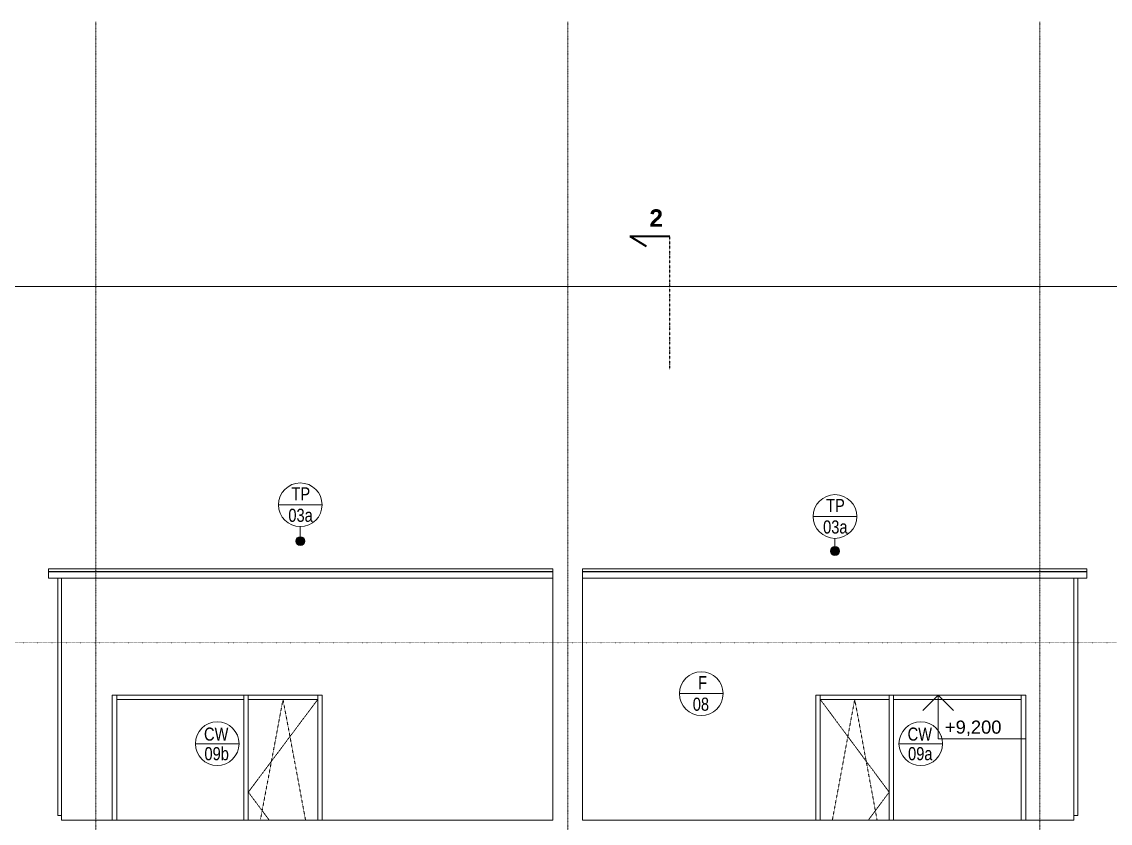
# Model space of a CAD drawing. Header units: millimetres. Extents: x -10201 to 227333, y -5874 to 72638.
# Drawn here: x 925 to 13378, y 7734 to 16905 of the extents above; entities that cross this region are included whole.
import ezdxf

# ---------------------------------------------------------------- set-up
doc = ezdxf.new("R2010")
doc.units = ezdxf.units.MM
for name, pattern in [('HA_Dash_2mm-S1mm', [2, 1, -1]), ('HA_DashDot_10mm-S3mm', [10, 4, -3, 0, -3]), ('HA_DashDot_4mm-S1mm', [4, 2, -1, 0, -1]), ('HA_Dot-S4mm', [4, 0, -4])]:
    doc.linetypes.add(name, pattern=pattern)
for name, color, linetype, lineweight in [('A-DETL-____-THIN', 9, 'Continuous', 9), ('A-DETL-____-WIDE', 9, 'Continuous', 40), ('A-DOOR-____-OTLN', 9, 'Continuous', 9), ('A-FLOR-____-OVHD', 9, 'HA_DashDot_4mm-S1mm', 25), ('A-FLOR-LEVL-OTLN', 9, 'Continuous', 9), ('A-GENM-____-IDEN', 9, 'Continuous', 9), ('A-GENM-____-OTLN', 9, 'Continuous', 9), ('A-GLAZ-CURT-OTLN', 9, 'Continuous', 5), ('A-GLAZ-CWMG-OTLN', 9, 'Continuous', 5), ('A-ROOF-____-OTLN', 9, 'Continuous', 9), ('A-WALL-____-IDEN', 9, 'Continuous', 9), ('A-WALL-____-OTLN', 9, 'Continuous', 9), ('G-____-____-DIMS', 9, 'Continuous', 5), ('G-____-____-TEXT', 9, 'Continuous', 5), ('S-GRID-____-OTLN', 9, 'Continuous', 5)]:
    doc.layers.add(name, color=color, linetype=linetype, lineweight=lineweight)
doc.styles.add('Arial_1', font='arial.ttf', dxfattribs={"height": 150})
doc.styles.add('Arial_2', font='arial.ttf', dxfattribs={"width": 0.8, "height": 150})
doc.styles.add('Arial_B', font='arialbd.ttf', dxfattribs={"height": 200})

# ---------------------------------------------------------------- blocks, each defined once
blk = doc.blocks.new('Systémový panel - Sklo-1863489-B_pohled jižní_DPS pohled')
at = {"layer": 'A-GLAZ-CURT-OTLN', "color": 250}
for p, q in [((3467, 9150), (2011, 9150)), ((2011, 9150), (2011, 7770)), ((3467, 7770), (3467, 9150))]:
    blk.add_line(p, q, dxfattribs=at)
blk = doc.blocks.new('Obdélníková příčel - 50x70mm EXT-1715284-B_pohled jižní_DPS pohled')
at = {"layer": 'A-GLAZ-CWMG-OTLN', "color": 250}
for p, q in [((3517, 9150), (3517, 9200)), ((3517, 9150), (4311, 9150)), ((4311, 9200), (4311, 9150))]:
    blk.add_line(p, q, dxfattribs=at)
blk = doc.blocks.new('Obdélníková příčel - 50x70mm EXT-1863486-B_pohled jižní_DPS pohled')
at = {"layer": 'A-GLAZ-CWMG-OTLN', "color": 250}
blk.add_line((4311, 9200), (4311, 7770), dxfattribs=at)
blk = doc.blocks.new('Obdélníková příčel - 50x70mm EXT-1863487-B_pohled jižní_DPS pohled')
at = {"layer": 'A-GLAZ-CWMG-OTLN', "color": 250}
blk.add_line((2011, 7770), (2011, 9200), dxfattribs=at)
blk = doc.blocks.new('ABMV_CW_Single_Swing_Generic - Ex_Glass_SKLOPNE-1863490-B_pohled jižní_DPS pohled')
at = {"layer": 'A-DOOR-____-OTLN', "color": 250, "linetype": 'HA_Dash_2mm-S1mm', "lineweight": 5}
for p, q in [((4311, 9150), (3517, 8090)), ((3914, 9150), (3655, 7770)), ((4172, 7770), (3914, 9150)), ((3517, 8090), (3756, 7770))]:
    blk.add_line(p, q, dxfattribs=at)
blk = doc.blocks.new('Obdélníková příčel - 50x70mm EXT-1715286-B_pohled jižní_DPS pohled')
at = {"layer": 'A-GLAZ-CWMG-OTLN', "color": 250}
for p, q in [((2011, 9150), (2011, 9200)), ((2011, 9150), (3467, 9150)), ((3467, 9200), (3467, 9150))]:
    blk.add_line(p, q, dxfattribs=at)
blk = doc.blocks.new('Obdélníková příčel - 50x70mm EXT-1863484-B_pohled jižní_DPS pohled')
at = {"layer": 'A-GLAZ-CWMG-OTLN', "color": 250}
for p, q in [((3467, 9200), (3467, 7770)), ((3517, 7770), (3517, 9200))]:
    blk.add_line(p, q, dxfattribs=at)
blk = doc.blocks.new('Systémový panel - Sklo-1975899-B_pohled jižní_DPS pohled')
at = {"layer": 'A-GLAZ-CURT-OTLN', "color": 250}
for p, q in [((12361, 9150), (10899, 9150)), ((10899, 9150), (10899, 7770)), ((12361, 7770), (12361, 9150))]:
    blk.add_line(p, q, dxfattribs=at)
blk = doc.blocks.new('Obdélníková příčel - 50x70mm EXT-1973739-B_pohled jižní_DPS pohled')
at = {"layer": 'A-GLAZ-CWMG-OTLN', "color": 250}
for p, q in [((10061, 9150), (10061, 9200)), ((10849, 9150), (10061, 9150)), ((10849, 9200), (10849, 9150))]:
    blk.add_line(p, q, dxfattribs=at)
blk = doc.blocks.new('Obdélníková příčel - 50x70mm EXT-1863481-B_pohled jižní_DPS pohled')
at = {"layer": 'A-GLAZ-CWMG-OTLN', "color": 250}
blk.add_line((10061, 9200), (10061, 7770), dxfattribs=at)
blk = doc.blocks.new('Obdélníková příčel - 50x70mm EXT-1863482-B_pohled jižní_DPS pohled')
at = {"layer": 'A-GLAZ-CWMG-OTLN', "color": 250}
blk.add_line((12361, 7770), (12361, 9200), dxfattribs=at)
blk = doc.blocks.new('ABMV_CW_Single_Swing_Generic - Ex_Glass_SKLOPNE-1973744-B_pohled jižní_DPS pohled')
at = {"layer": 'A-DOOR-____-OTLN', "color": 250, "linetype": 'HA_Dash_2mm-S1mm', "lineweight": 5}
for p, q in [((10061, 9150), (10849, 8090)), ((10199, 7770), (10455, 9150)), ((10455, 9150), (10711, 7770)), ((10849, 8090), (10611, 7770))]:
    blk.add_line(p, q, dxfattribs=at)
blk = doc.blocks.new('Obdélníková příčel - 50x70mm EXT-1975898-B_pohled jižní_DPS pohled')
at = {"layer": 'A-GLAZ-CWMG-OTLN', "color": 250}
for p, q in [((10899, 9150), (10899, 9200)), ((12361, 9150), (10899, 9150)), ((12361, 9200), (12361, 9150))]:
    blk.add_line(p, q, dxfattribs=at)
blk = doc.blocks.new('Obdélníková příčel - 50x70mm EXT-1863479-B_pohled jižní_DPS pohled')
at = {"layer": 'A-GLAZ-CWMG-OTLN', "color": 250}
for p, q in [((10849, 9200), (10849, 7770)), ((10899, 9200), (10899, 7770))]:
    blk.add_line(p, q, dxfattribs=at)
blk = doc.blocks.new('HA_GM_Gutter_Balcony - HA_GM_Gutter_Facade TP03-1677794-B_pohled jižní_DPS pohled')
at = {"layer": 'A-GENM-____-OTLN', "color": 7}
for p, q in [((7341, 10615), (7341, 10644)), ((13111, 10644), (7341, 10644)), ((7341, 10612), (7341, 10615)), ((13111, 10615), (7341, 10615)), ((7341, 10539), (7341, 10612)), ((13111, 10612), (7341, 10612)), ((13111, 10644), (13111, 10615)), ((13111, 10615), (13111, 10612)), ((13111, 10612), (13111, 10539)), ((13111, 10539), (7341, 10539))]:
    blk.add_line(p, q, dxfattribs=at)
blk = doc.blocks.new('HA_GM_Gutter_Balcony - HA_GM_Gutter_Facade TP03-1677852-B_pohled jižní_DPS pohled')
at = {"layer": 'A-GENM-____-OTLN', "color": 7}
for p, q in [((1231, 10615), (1231, 10644)), ((7001, 10644), (1231, 10644)), ((1231, 10612), (1231, 10615)), ((7001, 10615), (1231, 10615)), ((1231, 10539), (1231, 10612)), ((7001, 10612), (1231, 10612)), ((7001, 10644), (7001, 10615)), ((7001, 10615), (7001, 10612)), ((7001, 10612), (7001, 10539)), ((7001, 10539), (1231, 10539))]:
    blk.add_line(p, q, dxfattribs=at)
blk = doc.blocks.new('185-01_OBJEKT B_Central_rvt-1-B_pohled jižní_DPS pohled')
at = {"layer": 'A-ROOF-____-OTLN', "color": 7}
for p, q in [((-6829, 13875), (21171, 13875)), ((1381, 7770), (1381, 10539)), ((7001, 10539), (7001, 7770)), ((7341, 7770), (7341, 10539)), ((12961, 10539), (12961, 7821)), ((7001, 7770), (1381, 7770)), ((12961, 7770), (7341, 7770)), ((12961, 7820), (12961, 7770))]:
    blk.add_line(p, q, dxfattribs=at)
at = {"layer": 'A-WALL-____-OTLN', "color": 7}
for p, q in [((1336, 7821), (1336, 10539)), ((1381, 10539), (1381, 7821)), ((12961, 7821), (12961, 10539)), ((13006, 10539), (13006, 7821)), ((1961, 7770), (1961, 9200)), ((1961, 9200), (4361, 9200)), ((4361, 9200), (4361, 7770)), ((10011, 7770), (10011, 9200)), ((10011, 9200), (12411, 9200)), ((12411, 9200), (12411, 7770)), ((1381, 7821), (1336, 7821)), ((13006, 7821), (12961, 7821))]:
    blk.add_line(p, q, dxfattribs=at)
at = {"layer": 'A-DOOR-____-OTLN', "lineweight": 9}
for name in ['ABMV_CW_Single_Swing_Generic - Ex_Glass_SKLOPNE-1863490-B_pohled jižní_DPS pohled', 'ABMV_CW_Single_Swing_Generic - Ex_Glass_SKLOPNE-1973744-B_pohled jižní_DPS pohled']:
    blk.add_blockref(name, (0, 0), dxfattribs=at)
at = {"layer": 'A-GENM-____-OTLN', "lineweight": 9}
for name in ['HA_GM_Gutter_Balcony - HA_GM_Gutter_Facade TP03-1677852-B_pohled jižní_DPS pohled', 'HA_GM_Gutter_Balcony - HA_GM_Gutter_Facade TP03-1677794-B_pohled jižní_DPS pohled']:
    blk.add_blockref(name, (0, 0), dxfattribs=at)
at = {"layer": 'A-GLAZ-CURT-OTLN', "lineweight": 9}
for name in ['Systémový panel - Sklo-1863489-B_pohled jižní_DPS pohled', 'Systémový panel - Sklo-1975899-B_pohled jižní_DPS pohled']:
    blk.add_blockref(name, (0, 0), dxfattribs=at)
at = {"layer": 'A-GLAZ-CWMG-OTLN', "lineweight": 9}
for name in ['Obdélníková příčel - 50x70mm EXT-1863487-B_pohled jižní_DPS pohled', 'Obdélníková příčel - 50x70mm EXT-1715286-B_pohled jižní_DPS pohled', 'Obdélníková příčel - 50x70mm EXT-1863484-B_pohled jižní_DPS pohled', 'Obdélníková příčel - 50x70mm EXT-1715284-B_pohled jižní_DPS pohled', 'Obdélníková příčel - 50x70mm EXT-1863486-B_pohled jižní_DPS pohled', 'Obdélníková příčel - 50x70mm EXT-1973739-B_pohled jižní_DPS pohled', 'Obdélníková příčel - 50x70mm EXT-1863481-B_pohled jižní_DPS pohled', 'Obdélníková příčel - 50x70mm EXT-1863479-B_pohled jižní_DPS pohled', 'Obdélníková příčel - 50x70mm EXT-1975898-B_pohled jižní_DPS pohled', 'Obdélníková příčel - 50x70mm EXT-1863482-B_pohled jižní_DPS pohled']:
    blk.add_blockref(name, (0, 0), dxfattribs=at)
blk = doc.blocks.new('Spot Elevations - Flipped-794089-B_pohled jižní_DPS pohled')
at = {"layer": 'G-____-____-DIMS', "lineweight": 9}
for p, q in [((11233, 9023), (11410, 9200)), ((11410, 9200), (11586, 9023)), ((11410, 8700), (11410, 9200)), ((12410, 8700), (11410, 8700))]:
    blk.add_line(p, q, dxfattribs=at)
blk = doc.blocks.new('HA_TAG_GM_Products - Generic-588599-B_pohled jižní_DPS pohled')
at = {"layer": 'A-GENM-____-IDEN'}
blk.add_line((-5537, 4417), (-5037, 4417), dxfattribs=at)
blk.add_circle((-5287, 4417), 250, dxfattribs=at)
blk = doc.blocks.new('HA_TAG_cWA - Default-922888-B_pohled jižní_DPS pohled')
at = {"layer": 'A-WALL-____-IDEN'}
blk.add_line((-1418, 1750), (-918, 1750), dxfattribs=at)
blk.add_circle((-1168, 1750), 250, dxfattribs=at)

msp = doc.modelspace()

# ---------------------------------------------------------------- hatches: boundary and pattern name
at = {"layer": 'A-GENM-____-IDEN'}
h = msp.add_hatch(color=256, dxfattribs=at)
edge = h.paths.add_edge_path()
edge.add_arc((4112, 10963), 50, 0, 360)
h = msp.add_hatch(color=256, dxfattribs=at)
edge = h.paths.add_edge_path()
edge.add_arc((10229, 10849), 50, 0, 360)

# ---------------------------------------------------------------- linework, layer by layer
at = {"layer": 'A-DETL-____-THIN'}
msp.add_line((8449, 9217), (8949, 9217), dxfattribs=at)
msp.add_circle((8699, 9217), 250, dxfattribs=at)
at = {"layer": 'A-DETL-____-WIDE'}
for q in [(8070, 14337), (8341, 14450)]:
    msp.add_line((7881, 14450), q, dxfattribs=at)
at = {"layer": 'A-FLOR-____-OVHD'}
msp.add_line((8341, 12925), (8341, 14450), dxfattribs=at)
at = {"layer": 'A-FLOR-LEVL-OTLN', "linetype": 'HA_Dot-S4mm', "lineweight": 5}
for p, q in [((-10201, 13875), (26681, 13875)), ((-10201, 9800), (26681, 9800))]:
    msp.add_line(p, q, dxfattribs=at)
at = {"layer": 'A-GENM-____-IDEN'}
for p, q in [((4112, 10963), (4112, 11128)), ((10229, 10849), (10229, 10994))]:
    msp.add_line(p, q, dxfattribs=at)
for centre in [(4112, 10963), (10229, 10849)]:
    msp.add_circle(centre, 50, dxfattribs=at)
at = {"layer": 'S-GRID-____-OTLN', "linetype": 'HA_DashDot_10mm-S3mm', "lineweight": 9}
for p, q in [((1773, 14405), (1773, 16905)), ((7173, 14405), (7173, 16905)), ((12573, 14405), (12573, 16905)), ((1773, -2553), (1773, 14405)), ((7173, -2553), (7173, 14405)), ((12573, -2553), (12573, 14405))]:
    msp.add_line(p, q, dxfattribs=at)

# ---------------------------------------------------------------- block references
at = {"lineweight": 5}
msp.add_blockref('185-01_OBJEKT B_Central_rvt-1-B_pohled jižní_DPS pohled', (0, 0), dxfattribs=at)
at = {"layer": 'A-GENM-____-IDEN'}
for p in [(9398, 6961), (15516, 6827)]:
    msp.add_blockref('HA_TAG_GM_Products - Generic-588599-B_pohled jižní_DPS pohled', p, dxfattribs=at)
at = {"layer": 'A-WALL-____-IDEN'}
msp.add_blockref('HA_TAG_cWA - Default-922888-B_pohled jižní_DPS pohled', (4329, 6894), dxfattribs=at)
at = {"layer": 'G-____-____-DIMS', "lineweight": 9}
msp.add_blockref('Spot Elevations - Flipped-794089-B_pohled jižní_DPS pohled', (0, 0), dxfattribs=at)

# ---------------------------------------------------------------- texts
at = {"layer": 'A-GENM-____-IDEN', "lineweight": 5, "char_height": 150, "attachment_point": 1, "style": 'Arial_2'}
for s, insert, width in [('TP', (4010, 11578), 256.54), ('03a', (3975, 11333), 339.92), ('TP', (10127, 11445), 256.54), ('03a', (10093, 11199), 339.92)]:
    msp.add_mtext(s, dxfattribs=dict(at, insert=insert, width=width))
at = {"layer": 'A-WALL-____-IDEN', "lineweight": 5, "char_height": 150, "attachment_point": 1, "style": 'Arial_2'}
for s, insert, width in [('CW', (3010, 8829), 352.74), ('CW', (11060, 8829), 352.74), ('09b', (3015, 8605), 339.92), ('09a', (11065, 8605), 339.92)]:
    msp.add_mtext(s, dxfattribs=dict(at, insert=insert, width=width))
at = {"layer": 'G-____-____-TEXT', "color": 7, "lineweight": 9, "attachment_point": 1}
for s, insert, char_height, width, style in [('\\fArial|b1|i0|c254|p34|;2', (8106, 14759), 200, 192.41, 'Arial_B'), ('\\fArial|b0|i0|c254|p34|;\\W.8;F', (8662, 9418), 150, 128.27, 'Arial_2'), ('08', (8602, 9171), 150, 230.89, 'Arial_2')]:
    msp.add_mtext(s, dxfattribs=dict(at, insert=insert, char_height=char_height, width=width, style=style))

# ---------------------------------------------------------------- next in the draw order: texts
at = {"layer": 'G-____-____-DIMS', "lineweight": 9, "insert": (11487, 8909), "char_height": 150, "width": 773.13, "attachment_point": 1, "line_spacing_factor": 0.941778, "style": 'Arial_1', "bg_fill": 3, "box_fill_scale": 1.25, "bg_fill_color": 256, "bg_fill_true_color": 13158600, "bg_fill_transparency": 0}
msp.add_mtext('+9,200', dxfattribs=at)

# ---------------------------------------------------------------- next in the draw order: block references
at = {"layer": 'A-WALL-____-IDEN'}
msp.add_blockref('HA_TAG_cWA - Default-922888-B_pohled jižní_DPS pohled', (12379, 6894), dxfattribs=at)

doc.saveas('drawing.dxf')
